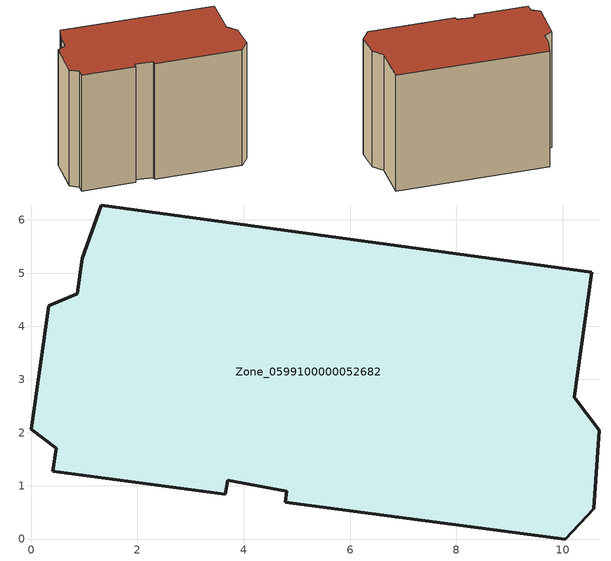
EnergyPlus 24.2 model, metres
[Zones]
Zone_0599100000052682
 floor ground (C_G): 10.54,5.01 10.22,2.66 10.69,2.04 10.59,0.57 10.04,0 4.78,0.69 4.8,0.89 3.7,1.11 3.65,0.84 0.41,1.27 0.47,1.71 0,2.06 0.33,4.38 0.87,4.61 0.96,5.28 1.32,6.28 z2.54
 wall outside (C_F): 1.32,6.28 0.96,5.28 0.87,4.61 0.33,4.38 0,2.06 0.47,1.71 0.41,1.27 3.65,0.84 3.7,1.11 4.8,0.89 4.78,0.69 10.04,0 10.59,0.57 10.69,2.04 10.22,2.66 10.54,5.01 1.32,6.28 z2.54:10.43
 roof outside (C_R): 0.96,5.28 0.87,4.61 0.33,4.38 0,2.06 0.47,1.71 0.41,1.27 3.65,0.84 3.7,1.11 4.8,0.89 4.78,0.69 10.04,0 10.59,0.57 10.69,2.04 10.22,2.66 10.54,5.01 1.32,6.28 z10.43
[BUILDING]
Pand.0599100000052682: North Axis=0; Terrain=City; Loads Convergence Tolerance Value=0.04; Temperature Convergence Tolerance Value=0.4; Solar Distribution=FullExterior; Maximum Number of Warmup Days=25; Minimum Number of Warmup Days=1
[Site:Location]
Rotterdam.The.Hague.AP_ZH_NLD Design_Conditions: Latitude=51.96; Longitude=4.45; Time Zone=1; Elevation=-4.5
[SITE:GROUNDTEMPERATURE:BUILDINGSURFACE]
18, 18, 18, 18, 18, 18, 18, 18, 18, 18, 18, 18
[MATERIAL] Thermal Absorptance=0.9; Solar Absorptance=0.7; Visible Absorptance=0.7
Name | Roughness | Thickness | Conductivity | Density | Specific Heat
G.TC.1946 | MediumSmooth | 0.15 | 1 | 540 | 1210
F.TC.1946 | Rough | 0.3 | 0.857143 | 1920 | 840
R.TC.1946 | MediumRough | 0.2 | 0.909091 | 1500 | 1000
[CONSTRUCTION]
C_G: G.TC.1946
C_F: F.TC.1946
C_R: R.TC.1946
[ZONE]
Zone_0599100000052682: Type=1; Multiplier=1; Ceiling Height=Autocalculate; Volume=Autocalculate; Floor Area=autocalculate; Part of Total Floor Area=Yes
[ZONEINFILTRATION:DESIGNFLOWRATE]
Infil_Zone_0599100000052682: Zone or ZoneList or Space or SpaceList=Zone_0599100000052682; Schedule=AlwaysOn; Design Flow Rate Calculation Method=Flow/Area; Flow Rate per Floor Area=0.003; Constant Term Coefficient=1; Temperature Term Coefficient=0; Velocity Term Coefficient=0; Velocity Squared Term Coefficient=0
[HVACTEMPLATE:ZONE:IDEALLOADSAIRSYSTEM]
Zone_0599100000052682: Maximum Heating Supply Air Temperature=50; Minimum Cooling Supply Air Temperature=13; Maximum Heating Supply Air Humidity Ratio=0.0156; Minimum Cooling Supply Air Humidity Ratio=0.0077; Heating Limit=NoLimit; Cooling Limit=NoLimit; Dehumidification Control Type=ConstantSensibleHeatRatio; Cooling Sensible Heat Ratio=0.7; Dehumidification Setpoint=60; Humidification Control Type=None; Humidification Setpoint=30; Outdoor Air Method=None; Outdoor Air Flow Rate per Person=0.00944; Outdoor Air Flow Rate per Zone Floor Area=0; Outdoor Air Flow Rate per Zone=0; Demand Controlled Ventilation Type=None; Outdoor Air Economizer Type=NoEconomizer; Heat Recovery Type=None; Sensible Heat Recovery Effectiveness=0.7; Latent Heat Recovery Effectiveness=0.65
[ZONECONTROL:THERMOSTAT]
ThermostatControl_Zone_0599100000052682: Zone or ZoneList=Zone_0599100000052682; Control Type Schedule=DualSetpointControlType; Control 1=Thermostat_Zone_0599100000052682; Temperature Difference Between Cutout And Setpoint=0
[THERMOSTATSETPOINT:DUALSETPOINT]
Thermostat_Zone_0599100000052682: Heating Setpoint Temperature Schedule=HeatingSetpoint_Zone_0599100000052682; Cooling Setpoint Temperature Schedule=CoolingSetpoint_Zone_0599100000052682
[SCHEDULE:COMPACT]
HeatingSetpoint_Zone_0599100000052682: Through: 12/31, For: AllDays, Until: 24:00, 21
CoolingSetpoint_Zone_0599100000052682: Through: 12/31, For: AllDays, Until: 24:00, 24
DualSetpointControlType: Through: 12/31, For: AllDays, Until: 24:00, 4
AlwaysOn: Through: 12/31, For: AllDays, Until: 24:00, 1
